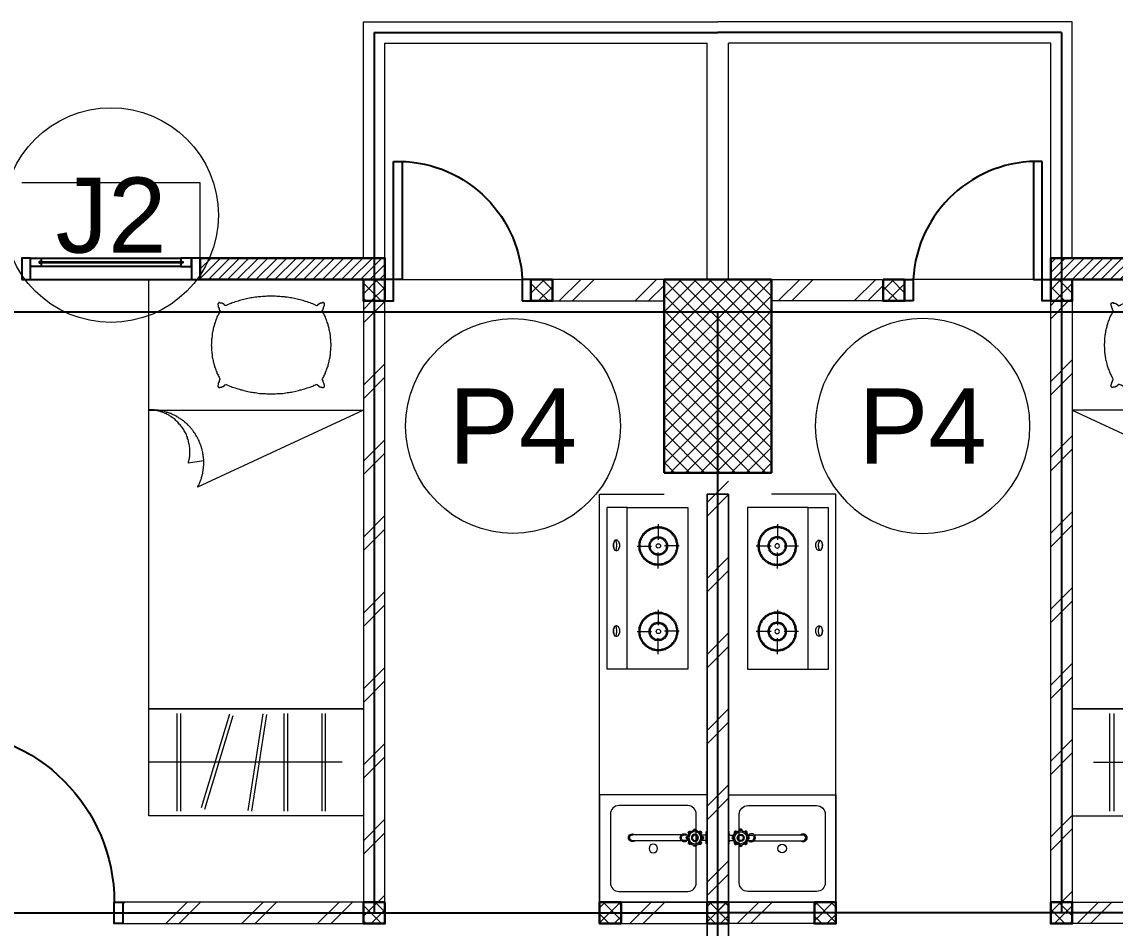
# Model space of a CAD drawing. Header units: millimetres. Extents: x -108 to 357, y -17 to 192.
# Drawn here: x 55.31 to 60.4, y 100.19 to 104.41 of the extents above; entities that cross this region are included whole.
import ezdxf
from ezdxf.enums import TextEntityAlignment as Align

# ---------------------------------------------------------------- set-up
doc = ezdxf.new("R2010")
doc.units = ezdxf.units.MM
for name, color, linetype, lineweight in [('ars', 11, 'Continuous', 0), ('KACA', 151, 'Continuous', 5), ('KOL', 1, 'Continuous', 30), ('KOLOM', 4, 'Continuous', 9), ('lan', 7, 'Continuous', 15), ('NOT', 7, 'Continuous', 20), ('SANITAIR', 15, 'Continuous', 9), ('tem', 5, 'Continuous', 20)]:
    doc.layers.add(name, color=color, linetype=linetype, lineweight=lineweight)
doc.layers.add('as', color=1, linetype='Continuous', plot=False)
doc.layers.add('Kusen', color=30, linetype='Continuous')
doc.styles.add('S', font='simplex', dxfattribs={"width": 0.75})
doc.styles.get("Standard").update_dxf_attribs({"font": 'arial.ttf'})
pattern_1 = [(225, (-516.67873, 383.079584), (0.0220970869, -0.0220970869), [])]
pattern_2 = [(45, (65.5338, -0.72464), (-0.1767767, 0.1767767), []), (45, (65.5963, -0.72464), (-0.1767767, 0.1767767), [])]
pattern_3 = [(45, (66.4138, -0.72464), (-0.1767767, 0.1767767), []), (45, (66.4763, -0.72464), (-0.1767767, 0.1767767), [])]

# ---------------------------------------------------------------- blocks, each defined once
blk = doc.blocks.new('T. J2')
at = {"layer": 'KACA', "color": 141}
blk.add_lwpolyline([(-0.3792, 0.0775), (0.2908, 0.0775), (0.2908, 0.0825), (-0.3792, 0.0825)], close=True, dxfattribs=at)
at = {"layer": 'Kusen'}
for p, q in [((-0.3692, 0.1), (0.2808, 0.1)), ((0.2808, 0.06), (-0.3692, 0.06)), ((-0.4192, 0), (0.3308, 0))]:
    blk.add_line(p, q, dxfattribs=at)
for points in [[(-0.4592, 0), (-0.4192, 0), (-0.4192, 0.1), (-0.4592, 0.1)], [(0.3308, 0), (0.3708, 0), (0.3708, 0.1), (0.3308, 0.1)]]:
    blk.add_lwpolyline(points, close=True, dxfattribs=at)
for points in [[(-0.3692, 0.0775), (-0.3692, 0.06), (-0.4192, 0.06), (-0.4192, 0.1), (-0.3692, 0.1), (-0.3692, 0.0825), (-0.3792, 0.0825), (-0.3792, 0.0775), (-0.3692, 0.0775)], [(0.2808, 0.0775), (0.2808, 0.06), (0.3308, 0.06), (0.3308, 0.1), (0.2808, 0.1), (0.2808, 0.0825), (0.2908, 0.0825), (0.2908, 0.0775), (0.2808, 0.0775)]]:
    blk.add_lwpolyline(points, dxfattribs=at)
blk = doc.blocks.new('K 10.10')
at = {"layer": 'ars'}
h = blk.add_hatch(dxfattribs=at)
h.set_pattern_fill('_USER', color=256, scale=0.05, angle=45, double=1, pattern_type=0)
h.set_pattern_definition([(45, (0, 0), (-0.035355339, 0.035355339), []), (135, (0, 0), (-0.035355339, -0.035355339), [])])
h.paths.add_polyline_path([(1560.5383, 1380.4069), (1560.6383, 1380.4069), (1560.6383, 1380.5069), (1560.5383, 1380.5069)])
at = {"layer": 'KOL'}
blk.add_lwpolyline([(1560.5383, 1380.4069), (1560.6383, 1380.4069), (1560.6383, 1380.5069), (1560.5383, 1380.5069)], close=True, dxfattribs=at)
blk = doc.blocks.new('P.60')
at = {"layer": 'Kusen'}
for points in [[(1472.8348, 997.5354), (1472.8748, 997.5354), (1472.8748, 997.4354), (1472.8348, 997.4354)], [(1473.4748, 997.5354), (1473.5148, 997.5354), (1473.5148, 997.4354), (1473.4748, 997.4354)], [(1472.8748, 996.8854), (1472.9148, 996.8854), (1472.9148, 997.4354), (1472.8748, 997.4354)]]:
    blk.add_lwpolyline(points, close=True, dxfattribs=at)
blk.add_arc((1472.8948, 997.4658), 0.5808, 268.0266, 356.9943, dxfattribs=at)
blk = doc.blocks.new('P.80')
at = {"layer": 'Kusen'}
for points in [[(-69.8094, -74.8368), (-69.7694, -74.8368), (-69.7694, -74.0368), (-69.8094, -74.0368)], [(-70.6094, -74.9368), (-70.5694, -74.9368), (-70.5694, -74.8368), (-70.6094, -74.8368)], [(-69.7694, -74.9368), (-69.7294, -74.9368), (-69.7294, -74.8368), (-69.7694, -74.8368)]]:
    blk.add_lwpolyline(points, close=True, dxfattribs=at)
blk.add_arc((-69.7694, -74.8368), 0.8, 90, 180, dxfattribs=at)
blk = doc.blocks.new('KRAN DPR ATAS')
for p, q in [((-0.0289, 0), (0.0289, 0)), ((-0.0289, 0), (-0.0289, -0.0021)), ((0.0289, 0), (0.0289, -0.0021)), ((-0.0275, -0.0035), (0.0275, -0.0035)), ((-0.0127, -0.0092), (-0.0127, -0.0252)), ((0.0127, -0.0092), (0.0127, -0.0252)), ((-0.0127, -0.0877), (-0.0127, -0.1101)), ((0.0127, -0.0877), (0.0127, -0.1101)), ((-0.014, -0.1188), (-0.014, -0.3457)), ((0.014, -0.1188), (0.014, -0.3457))]:
    blk.add_line(p, q)
for radius in [0.0338, 0.0279, 0.0166, 0.0138, 0.0123]:
    blk.add_circle((0, -0.0564), radius)
for centre, radius, start, end in [((-0.0338, -0.0564), 0.00706, 84.002, 275.998), ((-0.0315, -0.0564), 0.00706, 103.1189, 256.8811), ((-0.0239, -0.0326), 0.00706, 39.002, 230.998), ((-0.0222, -0.0342), 0.00706, 58.1189, 211.8811), ((-0.0275, -0.0021), 0.00141, 180, 270), ((-0.0183, -0.0092), 0.00564, 0, 90), ((-0.0009, -0.0214), 0.00884, 254.902, 254.902), ((0, -0.0227), 0.00706, 354.002, 185.998), ((0, -0.025), 0.00706, 13.1189, 166.8811), ((0.0183, -0.0092), 0.00564, 90, 180), ((0.0239, -0.0326), 0.00706, 309.002, 140.998), ((0.0222, -0.0342), 0.00706, 328.1189, 121.8811), ((0.0275, -0.0021), 0.00141, 270, 0), ((0.0338, -0.0564), 0.00706, 264.002, 95.998), ((0.0315, -0.0564), 0.00706, 283.1189, 76.8811), ((-0.0239, -0.0803), 0.00706, 129.002, 320.998), ((-0.0222, -0.0787), 0.00706, 148.1189, 301.8811), ((0, -0.1058), 0.0191, 134.711, 45.289), ((0, -0.0902), 0.00706, 174.002, 5.998), ((0, -0.0879), 0.00706, 193.1189, 346.8811), ((0.0239, -0.0803), 0.00706, 219.002, 50.998), ((0.0222, -0.0787), 0.00706, 238.1189, 31.8811), ((0, -0.1058), 0.0134, 198.6717, 270), ((0, -0.1058), 0.0134, 270, 341.3283), ((0, -0.3457), 0.0178, 141.8277, 38.1723), ((0, -0.3484), 0.0178, 175.6641, 4.3359), ((0, -0.3457), 0.014, 180, 0)]:
    blk.add_arc(centre, radius, start, end)
blk = doc.blocks.new('KOMPOR')
for points in [[(0, 0.3765), (0, -0.3765)], [(0.0944, 0.3765), (0, 0.3765)], [(0.3765, 0.3765), (0.0944, 0.3765)], [(0.0944, 0.3765), (0.0944, -0.3765)], [(0.3765, -0.3765), (0.3765, 0.3765)], [(0.2373, 0.3063), (0.2373, 0.2312)], [(0.2385, 0.2906), (0.2337, 0.2906), (0.23, 0.2906), (0.2252, 0.2893), (0.2203, 0.2893), (0.2167, 0.2881), (0.2119, 0.2869), (0.2082, 0.2857), (0.2034, 0.2833), (0.1998, 0.2821), (0.1961, 0.2797), (0.1925, 0.2772), (0.1889, 0.276), (0.1852, 0.2724), (0.1816, 0.27), (0.178, 0.2676), (0.1755, 0.2639), (0.1719, 0.2615), (0.1695, 0.2579), (0.1671, 0.2542), (0.1634, 0.2506), (0.1622, 0.247), (0.1598, 0.2433), (0.1574, 0.2397), (0.1562, 0.2361), (0.1538, 0.2312), (0.1525, 0.2276), (0.1513, 0.2228), (0.1501, 0.2191), (0.1501, 0.2143), (0.1489, 0.2094), (0.1489, 0.2058), (0.1489, 0.201), (0.1489, 0.1961), (0.1489, 0.1913), (0.1501, 0.1864), (0.1501, 0.1828), (0.1513, 0.178), (0.1525, 0.1743), (0.1538, 0.1695), (0.1562, 0.1659), (0.1574, 0.161), (0.1598, 0.1574), (0.1622, 0.1538), (0.1634, 0.1501), (0.1671, 0.1465), (0.1695, 0.1429), (0.1719, 0.1404), (0.1755, 0.1368), (0.178, 0.1344), (0.1816, 0.1308), (0.1852, 0.1283), (0.1889, 0.1259), (0.1925, 0.1235), (0.1961, 0.1211), (0.1998, 0.1199), (0.2034, 0.1174), (0.2082, 0.1162), (0.2119, 0.115), (0.2167, 0.1138), (0.2203, 0.1126), (0.2252, 0.1114), (0.23, 0.1114), (0.2337, 0.1102), (0.2385, 0.1102), (0.2433, 0.1102), (0.2482, 0.1114), (0.253, 0.1114), (0.2567, 0.1126), (0.2615, 0.1138), (0.2651, 0.115), (0.27, 0.1162), (0.2736, 0.1174), (0.2785, 0.1199), (0.2821, 0.1211), (0.2857, 0.1235), (0.2893, 0.1259), (0.293, 0.1283), (0.2966, 0.1308), (0.299, 0.1344), (0.3027, 0.1368), (0.3051, 0.1404), (0.3087, 0.1429), (0.3111, 0.1465), (0.3136, 0.1501), (0.316, 0.1538), (0.3184, 0.1574), (0.3196, 0.161), (0.322, 0.1659), (0.3232, 0.1695), (0.3245, 0.1743), (0.3257, 0.178), (0.3269, 0.1828), (0.3281, 0.1864), (0.3281, 0.1913), (0.3293, 0.1961), (0.3293, 0.201), (0.3293, 0.2058), (0.3281, 0.2094), (0.3281, 0.2143), (0.3269, 0.2191), (0.3257, 0.2228), (0.3245, 0.2276), (0.3232, 0.2312), (0.322, 0.2361), (0.3196, 0.2397), (0.3184, 0.2433), (0.316, 0.247), (0.3136, 0.2506), (0.3111, 0.2542), (0.3087, 0.2579), (0.3051, 0.2615), (0.3027, 0.2639), (0.299, 0.2676), (0.2966, 0.27), (0.293, 0.2724), (0.2893, 0.276), (0.2857, 0.2772), (0.2821, 0.2797), (0.2785, 0.2821), (0.2736, 0.2833), (0.27, 0.2857), (0.2651, 0.2869), (0.2615, 0.2881), (0.2567, 0.2893), (0.253, 0.2893), (0.2482, 0.2906), (0.2433, 0.2906), (0.2385, 0.2906)], [(0.2385, 0.2857), (0.2349, 0.2857), (0.23, 0.2857), (0.2264, 0.2845), (0.2215, 0.2833), (0.2179, 0.2833), (0.2131, 0.2821), (0.2094, 0.2809), (0.2058, 0.2785), (0.2022, 0.2772), (0.1985, 0.2748), (0.1949, 0.2736), (0.1913, 0.2712), (0.1877, 0.2688), (0.1852, 0.2663), (0.1816, 0.2639), (0.1792, 0.2603), (0.1755, 0.2579), (0.1731, 0.2542), (0.1707, 0.2518), (0.1683, 0.2482), (0.1659, 0.2446), (0.1646, 0.2409), (0.1622, 0.2373), (0.161, 0.2337), (0.1586, 0.23), (0.1574, 0.2264), (0.1562, 0.2215), (0.1562, 0.2179), (0.155, 0.2131), (0.1538, 0.2094), (0.1538, 0.2046), (0.1538, 0.201), (0.1538, 0.1961), (0.1538, 0.1925), (0.155, 0.1877), (0.1562, 0.184), (0.1562, 0.1792), (0.1574, 0.1755), (0.1586, 0.1719), (0.161, 0.1671), (0.1622, 0.1634), (0.1646, 0.1598), (0.1659, 0.1562), (0.1683, 0.1525), (0.1707, 0.1501), (0.1731, 0.1465), (0.1755, 0.1441), (0.1792, 0.1404), (0.1816, 0.138), (0.1852, 0.1356), (0.1877, 0.132), (0.1913, 0.1308), (0.1949, 0.1283), (0.1985, 0.1259), (0.2022, 0.1235), (0.2058, 0.1223), (0.2094, 0.1211), (0.2131, 0.1199), (0.2179, 0.1186), (0.2215, 0.1174), (0.2264, 0.1162), (0.23, 0.1162), (0.2349, 0.1162), (0.2385, 0.1162), (0.2433, 0.1162), (0.247, 0.1162), (0.2518, 0.1162), (0.2554, 0.1174), (0.2603, 0.1186), (0.2639, 0.1199), (0.2676, 0.1211), (0.2724, 0.1223), (0.276, 0.1235), (0.2797, 0.1259), (0.2833, 0.1283), (0.2869, 0.1308), (0.2893, 0.132), (0.293, 0.1356), (0.2954, 0.138), (0.299, 0.1404), (0.3015, 0.1441), (0.3039, 0.1465), (0.3075, 0.1501), (0.3087, 0.1525), (0.3111, 0.1562), (0.3136, 0.1598), (0.316, 0.1634), (0.3172, 0.1671), (0.3184, 0.1719), (0.3196, 0.1755), (0.3208, 0.1792), (0.322, 0.184), (0.3232, 0.1877), (0.3232, 0.1925), (0.3232, 0.1961), (0.3232, 0.201), (0.3232, 0.2046), (0.3232, 0.2094), (0.3232, 0.2131), (0.322, 0.2179), (0.3208, 0.2215), (0.3196, 0.2264), (0.3184, 0.23), (0.3172, 0.2337), (0.316, 0.2373), (0.3136, 0.2409), (0.3111, 0.2446), (0.3087, 0.2482), (0.3075, 0.2518), (0.3039, 0.2542), (0.3015, 0.2579), (0.299, 0.2603), (0.2954, 0.2639), (0.293, 0.2663), (0.2893, 0.2688), (0.2869, 0.2712), (0.2833, 0.2736), (0.2797, 0.2748), (0.276, 0.2772), (0.2724, 0.2785), (0.2676, 0.2809), (0.2639, 0.2821), (0.2603, 0.2833), (0.2554, 0.2833), (0.2518, 0.2845), (0.247, 0.2857), (0.2433, 0.2857), (0.2385, 0.2857)], [(0.0436, 0.2228), (0.0472, 0.2228), (0.0496, 0.2215), (0.0533, 0.2191), (0.0545, 0.2155), (0.0557, 0.2119), (0.0581, 0.2094), (0.0593, 0.2046), (0.0593, 0.1998), (0.0593, 0.1949), (0.0593, 0.1901), (0.0569, 0.1864), (0.0557, 0.1828), (0.0533, 0.1792), (0.0508, 0.178), (0.0484, 0.1755), (0.046, 0.1743), (0.0424, 0.1743), (0.04, 0.1755), (0.0375, 0.178), (0.0339, 0.1792), (0.0327, 0.1828), (0.0315, 0.1864), (0.0291, 0.1901), (0.0278, 0.1949), (0.0278, 0.1998), (0.0291, 0.2046), (0.0303, 0.2094), (0.0315, 0.2119), (0.0339, 0.2155), (0.0351, 0.2191), (0.0375, 0.2215), (0.0412, 0.2228), (0.0436, 0.2228)], [(0.0375, 0.2215), (0.04, 0.2215), (0.04, 0.2203), (0.0424, 0.2179), (0.0436, 0.2155), (0.0448, 0.2119), (0.0448, 0.2082), (0.046, 0.2034), (0.046, 0.1998), (0.046, 0.1961), (0.046, 0.1913), (0.0448, 0.1877), (0.0436, 0.184), (0.0436, 0.1816), (0.0412, 0.178), (0.04, 0.1768), (0.0387, 0.1755), (0.0375, 0.1755), (0.0351, 0.1768), (0.0339, 0.178), (0.0327, 0.1816), (0.0315, 0.184), (0.0315, 0.1877), (0.0303, 0.1913), (0.0303, 0.1961), (0.0303, 0.1998), (0.0303, 0.2034), (0.0315, 0.2082), (0.0315, 0.2119), (0.0327, 0.2155), (0.0339, 0.2179), (0.0351, 0.2203), (0.0363, 0.2215), (0.0375, 0.2215)], [(0.2385, 0.2433), (0.2349, 0.2433), (0.23, 0.2433), (0.2264, 0.2421), (0.2215, 0.2409), (0.2179, 0.2385), (0.2143, 0.2361), (0.2119, 0.2337), (0.2082, 0.2312), (0.2058, 0.2276), (0.2034, 0.2252), (0.201, 0.2215), (0.1985, 0.2179), (0.1973, 0.2131), (0.1961, 0.2094), (0.1961, 0.2046), (0.1961, 0.201), (0.1961, 0.1961), (0.1961, 0.1925), (0.1973, 0.1877), (0.1985, 0.184), (0.201, 0.1804), (0.2034, 0.1768), (0.2058, 0.1731), (0.2082, 0.1707), (0.2119, 0.1671), (0.2143, 0.1646), (0.2179, 0.1622), (0.2215, 0.161), (0.2264, 0.1598), (0.23, 0.1586), (0.2349, 0.1574), (0.2385, 0.1574), (0.2433, 0.1574), (0.247, 0.1586), (0.2518, 0.1598), (0.2554, 0.161), (0.2591, 0.1622), (0.2627, 0.1646), (0.2663, 0.1671), (0.2688, 0.1707), (0.2724, 0.1731), (0.2748, 0.1768), (0.2772, 0.1804), (0.2785, 0.184), (0.2797, 0.1877), (0.2809, 0.1925), (0.2821, 0.1961), (0.2821, 0.201), (0.2821, 0.2046), (0.2809, 0.2094), (0.2797, 0.2131), (0.2785, 0.2179), (0.2772, 0.2215), (0.2748, 0.2252), (0.2724, 0.2276), (0.2688, 0.2312), (0.2663, 0.2337), (0.2627, 0.2361), (0.2591, 0.2385), (0.2554, 0.2409), (0.2518, 0.2421), (0.247, 0.2433), (0.2433, 0.2433), (0.2385, 0.2433)], [(0.2385, 0.2385), (0.2349, 0.2385), (0.2312, 0.2373), (0.2276, 0.2373), (0.224, 0.2361), (0.2203, 0.2337), (0.2179, 0.2324), (0.2143, 0.23), (0.2119, 0.2276), (0.2094, 0.2252), (0.207, 0.2215), (0.2058, 0.2191), (0.2034, 0.2155), (0.2022, 0.2119), (0.2022, 0.2082), (0.201, 0.2046), (0.201, 0.201), (0.201, 0.1973), (0.2022, 0.1925), (0.2022, 0.1889), (0.2034, 0.1864), (0.2058, 0.1828), (0.207, 0.1792), (0.2094, 0.1768), (0.2119, 0.1743), (0.2143, 0.1719), (0.2179, 0.1695), (0.2203, 0.1671), (0.224, 0.1659), (0.2276, 0.1646), (0.2312, 0.1634), (0.2349, 0.1634), (0.2385, 0.1622), (0.2421, 0.1634), (0.247, 0.1634), (0.2506, 0.1646), (0.253, 0.1659), (0.2567, 0.1671), (0.2603, 0.1695), (0.2627, 0.1719), (0.2651, 0.1743), (0.2676, 0.1768), (0.27, 0.1792), (0.2724, 0.1828), (0.2736, 0.1864), (0.2748, 0.1889), (0.276, 0.1925), (0.276, 0.1973), (0.2772, 0.201), (0.276, 0.2046), (0.276, 0.2082), (0.2748, 0.2119), (0.2736, 0.2155), (0.2724, 0.2191), (0.27, 0.2215), (0.2676, 0.2252), (0.2651, 0.2276), (0.2627, 0.23), (0.2603, 0.2324), (0.2567, 0.2337), (0.253, 0.2361), (0.2506, 0.2373), (0.247, 0.2373), (0.2421, 0.2385), (0.2385, 0.2385)], [(0.2385, 0.2107), (0.2349, 0.2094), (0.2312, 0.2082), (0.23, 0.2046), (0.2288, 0.201), (0.23, 0.1961), (0.2312, 0.1937), (0.2349, 0.1913), (0.2385, 0.1901), (0.2433, 0.1913), (0.2458, 0.1937), (0.2482, 0.1961), (0.2494, 0.201), (0.2482, 0.2046), (0.2458, 0.2082), (0.2433, 0.2094), (0.2385, 0.2107)], [(0.1404, 0.201), (0.207, 0.201)], [(0.2373, 0.0993), (0.2373, 0.1719)], [(0.3366, 0.1998), (0.2676, 0.1998)], [(0.2373, -0.0932), (0.2373, -0.1671)], [(0.2385, -0.1077), (0.2337, -0.1077), (0.23, -0.1077), (0.2252, -0.109), (0.2203, -0.109), (0.2167, -0.1102), (0.2119, -0.1114), (0.2082, -0.1126), (0.2034, -0.115), (0.1998, -0.1162), (0.1961, -0.1186), (0.1925, -0.1211), (0.1889, -0.1235), (0.1852, -0.1259), (0.1816, -0.1283), (0.178, -0.1308), (0.1755, -0.1344), (0.1719, -0.1368), (0.1695, -0.1404), (0.1671, -0.1441), (0.1634, -0.1477), (0.1622, -0.1513), (0.1598, -0.155), (0.1574, -0.1586), (0.1562, -0.1622), (0.1538, -0.1671), (0.1525, -0.1707), (0.1513, -0.1755), (0.1501, -0.1792), (0.1501, -0.184), (0.1489, -0.1889), (0.1489, -0.1925), (0.1489, -0.1973), (0.1489, -0.2022), (0.1489, -0.207), (0.1501, -0.2119), (0.1501, -0.2155), (0.1513, -0.2203), (0.1525, -0.224), (0.1538, -0.2288), (0.1562, -0.2324), (0.1574, -0.2373), (0.1598, -0.2409), (0.1622, -0.2446), (0.1634, -0.2482), (0.1671, -0.2518), (0.1695, -0.2554), (0.1719, -0.2579), (0.1755, -0.2615), (0.178, -0.2639), (0.1816, -0.2676), (0.1852, -0.27), (0.1889, -0.2724), (0.1925, -0.2748), (0.1961, -0.2772), (0.1998, -0.2785), (0.2034, -0.2809), (0.2082, -0.2821), (0.2119, -0.2833), (0.2167, -0.2845), (0.2203, -0.2857), (0.2252, -0.2869), (0.23, -0.2869), (0.2337, -0.2881), (0.2385, -0.2881), (0.2433, -0.2881), (0.2482, -0.2869), (0.253, -0.2869), (0.2567, -0.2857), (0.2615, -0.2845), (0.2651, -0.2833), (0.27, -0.2821), (0.2736, -0.2809), (0.2785, -0.2785), (0.2821, -0.2772), (0.2857, -0.2748), (0.2893, -0.2724), (0.293, -0.27), (0.2966, -0.2676), (0.299, -0.2639), (0.3027, -0.2615), (0.3051, -0.2579), (0.3087, -0.2554), (0.3111, -0.2518), (0.3136, -0.2482), (0.316, -0.2446), (0.3184, -0.2409), (0.3196, -0.2373), (0.322, -0.2324), (0.3232, -0.2288), (0.3245, -0.224), (0.3257, -0.2203), (0.3269, -0.2155), (0.3281, -0.2119), (0.3281, -0.207), (0.3293, -0.2022), (0.3293, -0.1973), (0.3293, -0.1925), (0.3281, -0.1889), (0.3281, -0.184), (0.3269, -0.1792), (0.3257, -0.1755), (0.3245, -0.1707), (0.3232, -0.1671), (0.322, -0.1622), (0.3196, -0.1586), (0.3184, -0.155), (0.316, -0.1513), (0.3136, -0.1477), (0.3111, -0.1441), (0.3087, -0.1404), (0.3051, -0.1368), (0.3027, -0.1344), (0.299, -0.1308), (0.2966, -0.1283), (0.293, -0.1259), (0.2893, -0.1235), (0.2857, -0.1211), (0.2821, -0.1186), (0.2785, -0.1162), (0.2736, -0.115), (0.27, -0.1126), (0.2651, -0.1114), (0.2615, -0.1102), (0.2567, -0.109), (0.253, -0.109), (0.2482, -0.1077), (0.2433, -0.1077), (0.2385, -0.1077)], [(0.2385, -0.1126), (0.2349, -0.1126), (0.23, -0.1126), (0.2264, -0.1138), (0.2215, -0.115), (0.2179, -0.115), (0.2131, -0.1162), (0.2094, -0.1174), (0.2058, -0.1199), (0.2022, -0.1211), (0.1985, -0.1235), (0.1949, -0.1247), (0.1913, -0.1271), (0.1877, -0.1295), (0.1852, -0.132), (0.1816, -0.1344), (0.1792, -0.138), (0.1755, -0.1404), (0.1731, -0.1441), (0.1707, -0.1465), (0.1683, -0.1501), (0.1659, -0.1538), (0.1646, -0.1574), (0.1622, -0.161), (0.161, -0.1646), (0.1586, -0.1683), (0.1574, -0.1719), (0.1562, -0.1768), (0.1562, -0.1804), (0.155, -0.1852), (0.1538, -0.1889), (0.1538, -0.1937), (0.1538, -0.1973), (0.1538, -0.2022), (0.1538, -0.2058), (0.155, -0.2107), (0.1562, -0.2143), (0.1562, -0.2191), (0.1574, -0.2228), (0.1586, -0.2264), (0.161, -0.2312), (0.1622, -0.2349), (0.1646, -0.2385), (0.1659, -0.2421), (0.1683, -0.2458), (0.1707, -0.2482), (0.1731, -0.2518), (0.1755, -0.2554), (0.1792, -0.2579), (0.1816, -0.2603), (0.1852, -0.2627), (0.1877, -0.2663), (0.1913, -0.2688), (0.1949, -0.27), (0.1985, -0.2724), (0.2022, -0.2748), (0.2058, -0.276), (0.2094, -0.2772), (0.2131, -0.2785), (0.2179, -0.2797), (0.2215, -0.2809), (0.2264, -0.2821), (0.23, -0.2821), (0.2349, -0.2821), (0.2385, -0.2833), (0.2433, -0.2821), (0.247, -0.2821), (0.2518, -0.2821), (0.2554, -0.2809), (0.2603, -0.2797), (0.2639, -0.2785), (0.2676, -0.2772), (0.2724, -0.276), (0.276, -0.2748), (0.2797, -0.2724), (0.2833, -0.27), (0.2869, -0.2688), (0.2893, -0.2663), (0.293, -0.2627), (0.2954, -0.2603), (0.299, -0.2579), (0.3015, -0.2554), (0.3039, -0.2518), (0.3075, -0.2482), (0.3087, -0.2458), (0.3111, -0.2421), (0.3136, -0.2385), (0.316, -0.2349), (0.3172, -0.2312), (0.3184, -0.2264), (0.3196, -0.2228), (0.3208, -0.2191), (0.322, -0.2143), (0.3232, -0.2107), (0.3232, -0.2058), (0.3232, -0.2022), (0.3232, -0.1973), (0.3232, -0.1937), (0.3232, -0.1889), (0.3232, -0.1852), (0.322, -0.1804), (0.3208, -0.1768), (0.3196, -0.1719), (0.3184, -0.1683), (0.3172, -0.1646), (0.316, -0.161), (0.3136, -0.1574), (0.3111, -0.1538), (0.3087, -0.1501), (0.3075, -0.1465), (0.3039, -0.1441), (0.3015, -0.1404), (0.299, -0.138), (0.2954, -0.1344), (0.293, -0.132), (0.2893, -0.1295), (0.2869, -0.1271), (0.2833, -0.1247), (0.2797, -0.1235), (0.276, -0.1211), (0.2724, -0.1199), (0.2676, -0.1174), (0.2639, -0.1162), (0.2603, -0.115), (0.2554, -0.115), (0.2518, -0.1138), (0.247, -0.1126), (0.2433, -0.1126), (0.2385, -0.1126)], [(0.0436, -0.1768), (0.0472, -0.1768), (0.0496, -0.178), (0.0533, -0.1804), (0.0545, -0.1828), (0.0557, -0.1864), (0.0581, -0.1901), (0.0593, -0.1949), (0.0593, -0.1985), (0.0593, -0.2034), (0.0593, -0.2082), (0.0569, -0.2119), (0.0557, -0.2167), (0.0533, -0.2191), (0.0508, -0.2215), (0.0484, -0.224), (0.046, -0.224), (0.0424, -0.224), (0.04, -0.224), (0.0375, -0.2215), (0.0339, -0.2191), (0.0327, -0.2167), (0.0315, -0.2119), (0.0291, -0.2082), (0.0278, -0.2034), (0.0278, -0.1985), (0.0291, -0.1949), (0.0303, -0.1901), (0.0315, -0.1864), (0.0339, -0.1828), (0.0351, -0.1804), (0.0375, -0.178), (0.0412, -0.1768), (0.0436, -0.1768)], [(0.0375, -0.1768), (0.04, -0.178), (0.04, -0.1792), (0.0424, -0.1804), (0.0436, -0.1828), (0.0448, -0.1864), (0.0448, -0.1901), (0.046, -0.1949), (0.046, -0.1985), (0.046, -0.2034), (0.046, -0.2082), (0.0448, -0.2107), (0.0436, -0.2155), (0.0436, -0.2179), (0.0412, -0.2203), (0.04, -0.2228), (0.0387, -0.2228), (0.0375, -0.2228), (0.0351, -0.2228), (0.0339, -0.2203), (0.0327, -0.2179), (0.0315, -0.2155), (0.0315, -0.2107), (0.0303, -0.2082), (0.0303, -0.2034), (0.0303, -0.1985), (0.0303, -0.1949), (0.0315, -0.1901), (0.0315, -0.1864), (0.0327, -0.1828), (0.0339, -0.1804), (0.0351, -0.1792), (0.0363, -0.178), (0.0375, -0.1768)], [(0.1404, -0.1973), (0.207, -0.1973)], [(0.2385, -0.155), (0.2349, -0.155), (0.23, -0.155), (0.2264, -0.1562), (0.2215, -0.1574), (0.2179, -0.1598), (0.2143, -0.1622), (0.2119, -0.1646), (0.2082, -0.1671), (0.2058, -0.1707), (0.2034, -0.1731), (0.201, -0.1768), (0.1985, -0.1804), (0.1973, -0.1852), (0.1961, -0.1889), (0.1961, -0.1937), (0.1961, -0.1973), (0.1961, -0.2022), (0.1961, -0.207), (0.1973, -0.2107), (0.1985, -0.2143), (0.201, -0.2179), (0.2034, -0.2215), (0.2058, -0.2252), (0.2082, -0.2288), (0.2119, -0.2312), (0.2143, -0.2337), (0.2179, -0.2361), (0.2215, -0.2373), (0.2264, -0.2385), (0.23, -0.2397), (0.2349, -0.2409), (0.2385, -0.2409), (0.2433, -0.2409), (0.247, -0.2397), (0.2518, -0.2385), (0.2554, -0.2373), (0.2591, -0.2361), (0.2627, -0.2337), (0.2663, -0.2312), (0.2688, -0.2288), (0.2724, -0.2252), (0.2748, -0.2215), (0.2772, -0.2179), (0.2785, -0.2143), (0.2797, -0.2107), (0.2809, -0.207), (0.2821, -0.2022), (0.2821, -0.1973), (0.2821, -0.1937), (0.2809, -0.1889), (0.2797, -0.1852), (0.2785, -0.1804), (0.2772, -0.1768), (0.2748, -0.1731), (0.2724, -0.1707), (0.2688, -0.1671), (0.2663, -0.1646), (0.2627, -0.1622), (0.2591, -0.1598), (0.2554, -0.1574), (0.2518, -0.1562), (0.247, -0.155), (0.2433, -0.155), (0.2385, -0.155)], [(0.2385, -0.1598), (0.2349, -0.1598), (0.2312, -0.161), (0.2276, -0.161), (0.224, -0.1622), (0.2203, -0.1646), (0.2179, -0.1659), (0.2143, -0.1683), (0.2119, -0.1707), (0.2094, -0.1731), (0.207, -0.1768), (0.2058, -0.1792), (0.2034, -0.1828), (0.2022, -0.1864), (0.2022, -0.1901), (0.201, -0.1937), (0.201, -0.1973), (0.201, -0.2022), (0.2022, -0.2058), (0.2022, -0.2094), (0.2034, -0.2131), (0.2058, -0.2155), (0.207, -0.2191), (0.2094, -0.2215), (0.2119, -0.224), (0.2143, -0.2264), (0.2179, -0.2288), (0.2203, -0.2312), (0.224, -0.2324), (0.2276, -0.2337), (0.2312, -0.2349), (0.2349, -0.2349), (0.2385, -0.2361), (0.2421, -0.2349), (0.247, -0.2349), (0.2506, -0.2337), (0.253, -0.2324), (0.2567, -0.2312), (0.2603, -0.2288), (0.2627, -0.2264), (0.2651, -0.224), (0.2676, -0.2215), (0.27, -0.2191), (0.2724, -0.2155), (0.2736, -0.2131), (0.2748, -0.2094), (0.276, -0.2058), (0.276, -0.2022), (0.2772, -0.1973), (0.276, -0.1937), (0.276, -0.1901), (0.2748, -0.1864), (0.2736, -0.1828), (0.2724, -0.1792), (0.27, -0.1768), (0.2676, -0.1731), (0.2651, -0.1707), (0.2627, -0.1683), (0.2603, -0.1659), (0.2567, -0.1646), (0.253, -0.1622), (0.2506, -0.161), (0.247, -0.161), (0.2421, -0.1598), (0.2385, -0.1598)], [(0.2385, -0.1877), (0.2349, -0.1889), (0.2312, -0.1901), (0.23, -0.1937), (0.2288, -0.1973), (0.23, -0.2022), (0.2312, -0.2046), (0.2349, -0.207), (0.2385, -0.2082), (0.2433, -0.207), (0.2458, -0.2046), (0.2482, -0.2022), (0.2494, -0.1973), (0.2482, -0.1937), (0.2458, -0.1901), (0.2433, -0.1889), (0.2385, -0.1877)], [(0.3366, -0.1985), (0.2676, -0.1985)], [(0.2373, -0.299), (0.2373, -0.2264)], [(0.0944, -0.3765), (0, -0.3765)], [(0.0944, -0.3765), (0.3765, -0.3765)]]:
    blk.add_lwpolyline(points)
blk = doc.blocks.new('BED2')
blk.add_lwpolyline([(-0.4994, 1.9988), (0.4994, 1.9988), (0.4994, 0), (-0.4994, 0)], close=True)
for points in [[(0.4994, 1.9988), (0.4994, 0)], [(-0.1435, 1.8765), (-0.1435, 1.8765), (-0.1435, 1.8765), (-0.1447, 1.8765), (-0.1447, 1.8777), (-0.1447, 1.8789), (-0.1471, 1.8789), (-0.1471, 1.8814), (-0.1495, 1.8814), (-0.1495, 1.8826), (-0.1495, 1.8826), (-0.1495, 1.8838), (-0.1519, 1.8838), (-0.1519, 1.8862), (-0.1556, 1.8862), (-0.1556, 1.8874), (-0.158, 1.8874), (-0.158, 1.8886), (-0.1592, 1.8886), (-0.1592, 1.8886), (-0.1689, 1.8886), (-0.1689, 1.8898), (-0.1701, 1.8898), (-0.1701, 1.891), (-0.1737, 1.891), (-0.1737, 1.8898), (-0.1737, 1.8898), (-0.1737, 1.8886), (-0.1774, 1.8886), (-0.1774, 1.8886), (-0.1774, 1.8886), (-0.1774, 1.8862), (-0.1786, 1.8862), (-0.1786, 1.8789), (-0.1774, 1.8789), (-0.1774, 1.8765), (-0.1774, 1.8765), (-0.1774, 1.8729), (-0.1762, 1.8729), (-0.1762, 1.8705), (-0.1749, 1.8705), (-0.1749, 1.868), (-0.1737, 1.868), (-0.1737, 1.8668), (-0.1737, 1.8668), (-0.1737, 1.8632), (-0.1725, 1.8632), (-0.1725, 1.8608), (-0.1713, 1.8608), (-0.1713, 1.8571), (-0.1713, 1.8571), (-0.1713, 1.8559), (-0.1701, 1.8559), (-0.1701, 1.8547), (-0.1689, 1.8547), (-0.1689, 1.8523), (-0.1677, 1.8523)], [(0.2827, 1.8765), (0.2766, 1.8789), (0.2706, 1.8826), (0.2633, 1.885), (0.2573, 1.8874), (0.2512, 1.8898), (0.2439, 1.8923), (0.2379, 1.8947), (0.2306, 1.8959), (0.2246, 1.8983), (0.2185, 1.9007), (0.2113, 1.9019), (0.2052, 1.9044), (0.1979, 1.9056), (0.1919, 1.9068), (0.1846, 1.9092), (0.1786, 1.9104), (0.1713, 1.9116), (0.1653, 1.9128), (0.158, 1.914), (0.1519, 1.9153), (0.1447, 1.9165), (0.1374, 1.9165), (0.1314, 1.9177), (0.1241, 1.9189), (0.118, 1.9189), (0.1108, 1.9201), (0.1047, 1.9201), (0.0975, 1.9201), (0.0902, 1.9213), (0.0841, 1.9213), (0.0769, 1.9213), (0.0708, 1.9213), (0.0636, 1.9213), (0.0563, 1.9213), (0.0502, 1.9213), (0.043, 1.9201), (0.0369, 1.9201), (0.0297, 1.9201), (0.0224, 1.9189), (0.0163, 1.9189), (0.0091, 1.9177), (0.003, 1.9165), (-0.0042, 1.9165), (-0.0115, 1.9153), (-0.0176, 1.914), (-0.0248, 1.9128), (-0.0309, 1.9116), (-0.0381, 1.9104), (-0.0442, 1.9092), (-0.0515, 1.9068), (-0.0575, 1.9056), (-0.0648, 1.9044), (-0.0708, 1.9019), (-0.0781, 1.9007), (-0.0841, 1.8983), (-0.0902, 1.8959), (-0.0975, 1.8947), (-0.1035, 1.8923), (-0.1108, 1.8898), (-0.1168, 1.8874), (-0.1229, 1.885), (-0.1301, 1.8826), (-0.1362, 1.8789), (-0.1423, 1.8765)], [(0.3081, 1.8523), (0.3081, 1.8523), (0.3081, 1.8547), (0.3093, 1.8547), (0.3093, 1.8559), (0.3105, 1.8559), (0.3105, 1.8571), (0.3117, 1.8571), (0.3117, 1.8608), (0.3117, 1.8608), (0.3117, 1.8632), (0.313, 1.8632), (0.313, 1.8668), (0.3142, 1.8668), (0.3142, 1.868), (0.3142, 1.868), (0.3142, 1.8705), (0.3154, 1.8705), (0.3154, 1.8729), (0.3166, 1.8729), (0.3166, 1.8765), (0.3178, 1.8765), (0.3178, 1.8789), (0.3178, 1.8789), (0.3178, 1.8862), (0.3178, 1.8862), (0.3178, 1.8886), (0.3166, 1.8886), (0.3166, 1.8886), (0.3142, 1.8886), (0.3142, 1.8898), (0.313, 1.8898), (0.313, 1.891), (0.3093, 1.891), (0.3093, 1.8898), (0.3081, 1.8898), (0.3081, 1.8886), (0.2996, 1.8886), (0.2996, 1.8886), (0.2972, 1.8886), (0.2972, 1.8874), (0.296, 1.8874), (0.296, 1.8862), (0.2924, 1.8862), (0.2924, 1.8838), (0.29, 1.8838), (0.29, 1.8826), (0.2887, 1.8826), (0.2887, 1.8814), (0.2863, 1.8814), (0.2863, 1.8789), (0.2851, 1.8789), (0.2851, 1.8777), (0.2839, 1.8777), (0.2839, 1.8765), (0.2839, 1.8765), (0.2839, 1.8765), (0.2827, 1.8765)], [(-0.1677, 1.8523), (-0.1701, 1.8475), (-0.1725, 1.8426), (-0.1749, 1.8378), (-0.1774, 1.8329), (-0.1798, 1.8293), (-0.1822, 1.8245), (-0.1834, 1.8196), (-0.1858, 1.8148), (-0.187, 1.8099), (-0.1895, 1.8051), (-0.1907, 1.799), (-0.1931, 1.7942), (-0.1943, 1.7893), (-0.1955, 1.7845), (-0.1967, 1.7797), (-0.1979, 1.7748), (-0.1992, 1.77), (-0.2004, 1.7651), (-0.2016, 1.7591), (-0.2028, 1.7542), (-0.204, 1.7494), (-0.204, 1.7446), (-0.2052, 1.7397), (-0.2052, 1.7349), (-0.2064, 1.7288), (-0.2064, 1.724), (-0.2076, 1.7191), (-0.2076, 1.7143), (-0.2076, 1.7082), (-0.2076, 1.7034), (-0.2076, 1.6985), (-0.2088, 1.6937), (-0.2076, 1.6877), (-0.2076, 1.6828), (-0.2076, 1.678), (-0.2076, 1.6731), (-0.2076, 1.6683), (-0.2064, 1.6622), (-0.2064, 1.6574), (-0.2052, 1.6525), (-0.2052, 1.6477), (-0.204, 1.6429), (-0.204, 1.6368), (-0.2028, 1.632), (-0.2016, 1.6271), (-0.2004, 1.6223), (-0.1992, 1.6174), (-0.1979, 1.6126), (-0.1967, 1.6065), (-0.1955, 1.6017), (-0.1943, 1.5969), (-0.1931, 1.592), (-0.1907, 1.5872), (-0.1895, 1.5823), (-0.187, 1.5775), (-0.1858, 1.5726), (-0.1834, 1.5678), (-0.1822, 1.563), (-0.1798, 1.5581), (-0.1774, 1.5533), (-0.1749, 1.5484), (-0.1725, 1.5436), (-0.1701, 1.5387), (-0.1677, 1.5339)], [(0.3081, 1.5339), (0.3105, 1.5387), (0.313, 1.5436), (0.3154, 1.5484), (0.3178, 1.5533), (0.3202, 1.5581), (0.3226, 1.563), (0.3238, 1.5678), (0.3263, 1.5726), (0.3275, 1.5775), (0.3299, 1.5823), (0.3311, 1.5872), (0.3335, 1.592), (0.3347, 1.5969), (0.336, 1.6017), (0.3372, 1.6065), (0.3384, 1.6126), (0.3396, 1.6174), (0.3408, 1.6223), (0.342, 1.6271), (0.3432, 1.632), (0.3444, 1.6368), (0.3444, 1.6429), (0.3456, 1.6477), (0.3456, 1.6525), (0.3469, 1.6574), (0.3469, 1.6622), (0.3481, 1.6683), (0.3481, 1.6731), (0.3481, 1.678), (0.3481, 1.6828), (0.3493, 1.6889), (0.3493, 1.6937), (0.3493, 1.6985), (0.3481, 1.7034), (0.3481, 1.7082), (0.3481, 1.7143), (0.3481, 1.7191), (0.3469, 1.724), (0.3469, 1.7288), (0.3456, 1.7349), (0.3456, 1.7397), (0.3444, 1.7446), (0.3444, 1.7494), (0.3432, 1.7542), (0.342, 1.7591), (0.3408, 1.7651), (0.3396, 1.77), (0.3384, 1.7748), (0.3372, 1.7797), (0.336, 1.7845), (0.3347, 1.7893), (0.3335, 1.7942), (0.3311, 1.799), (0.3299, 1.8051), (0.3275, 1.8099), (0.3263, 1.8148), (0.3238, 1.8196), (0.3226, 1.8245), (0.3202, 1.8293), (0.3178, 1.8329), (0.3154, 1.8378), (0.313, 1.8426), (0.3105, 1.8475), (0.3081, 1.8523)], [(-0.1677, 1.5339), (-0.1689, 1.5339), (-0.1689, 1.5327), (-0.1701, 1.5327), (-0.1701, 1.5303), (-0.1713, 1.5303), (-0.1713, 1.5278), (-0.1713, 1.5278), (-0.1713, 1.5254), (-0.1725, 1.5254), (-0.1725, 1.523), (-0.1737, 1.523), (-0.1737, 1.5206), (-0.1737, 1.5206), (-0.1737, 1.5182), (-0.1749, 1.5182), (-0.1749, 1.5169), (-0.1762, 1.5169), (-0.1762, 1.5145), (-0.1774, 1.5145), (-0.1774, 1.5097), (-0.1774, 1.5097), (-0.1774, 1.5073), (-0.1786, 1.5073), (-0.1786, 1.5), (-0.1774, 1.5), (-0.1774, 1.4988), (-0.1774, 1.4988), (-0.1774, 1.4976), (-0.1737, 1.4976), (-0.1737, 1.4964), (-0.1737, 1.4964), (-0.1737, 1.4964), (-0.1701, 1.4964), (-0.1701, 1.4964), (-0.1689, 1.4964), (-0.1689, 1.4976), (-0.1592, 1.4976), (-0.1592, 1.4988), (-0.158, 1.4988), (-0.158, 1.5), (-0.1556, 1.5), (-0.1556, 1.5), (-0.1519, 1.5), (-0.1519, 1.5024), (-0.1495, 1.5024), (-0.1495, 1.5048), (-0.1495, 1.5048), (-0.1495, 1.5061), (-0.1471, 1.5061), (-0.1471, 1.5073), (-0.1447, 1.5073), (-0.1447, 1.5085), (-0.1447, 1.5085), (-0.1435, 1.5085), (-0.1435, 1.5097), (-0.1435, 1.5097)], [(0.2839, 1.5097), (0.2839, 1.5085), (0.2839, 1.5085), (0.2839, 1.5085), (0.2851, 1.5085), (0.2851, 1.5073), (0.2863, 1.5073), (0.2863, 1.5061), (0.2887, 1.5061), (0.2887, 1.5048), (0.29, 1.5048), (0.29, 1.5024), (0.2924, 1.5024), (0.2924, 1.5), (0.296, 1.5), (0.296, 1.5), (0.2972, 1.5), (0.2972, 1.4988), (0.2996, 1.4988), (0.2996, 1.4976), (0.3081, 1.4976), (0.3081, 1.4964), (0.3093, 1.4964), (0.3093, 1.4964), (0.313, 1.4964), (0.313, 1.4964), (0.3142, 1.4964), (0.3142, 1.4976), (0.3166, 1.4976), (0.3166, 1.4988), (0.3178, 1.4988), (0.3178, 1.5), (0.3178, 1.5), (0.3178, 1.5073), (0.3178, 1.5073), (0.3178, 1.5097), (0.3166, 1.5097), (0.3166, 1.5145), (0.3154, 1.5145), (0.3154, 1.5169), (0.3142, 1.5169), (0.3142, 1.5182), (0.3142, 1.5182), (0.3142, 1.5206), (0.313, 1.5206), (0.313, 1.523), (0.3117, 1.523), (0.3117, 1.5254), (0.3117, 1.5254), (0.3117, 1.5278), (0.3105, 1.5278), (0.3105, 1.5303), (0.3093, 1.5303), (0.3093, 1.5327), (0.3081, 1.5327), (0.3081, 1.5339), (0.3081, 1.5339)], [(-0.1423, 1.5109), (-0.1362, 1.5085), (-0.1289, 1.5048), (-0.1229, 1.5024), (-0.1168, 1.5), (-0.1108, 1.4976), (-0.1035, 1.4952), (-0.0975, 1.4939), (-0.0902, 1.4915), (-0.0841, 1.4891), (-0.0781, 1.4879), (-0.0708, 1.4855), (-0.0648, 1.4843), (-0.0575, 1.4818), (-0.0515, 1.4806), (-0.0442, 1.4794), (-0.0381, 1.477), (-0.0309, 1.4758), (-0.0248, 1.4746), (-0.0176, 1.4734), (-0.0115, 1.4722), (-0.0042, 1.4722), (0.003, 1.4709), (0.0091, 1.4697), (0.0163, 1.4685), (0.0224, 1.4685), (0.0297, 1.4673), (0.0369, 1.4673), (0.043, 1.4673), (0.0502, 1.4661), (0.0563, 1.4661), (0.0636, 1.4661), (0.0708, 1.4661), (0.0769, 1.4661), (0.0841, 1.4661), (0.0902, 1.4661), (0.0975, 1.4673), (0.1047, 1.4673), (0.1108, 1.4673), (0.118, 1.4685), (0.1241, 1.4685), (0.1314, 1.4697), (0.1386, 1.4709), (0.1447, 1.4722), (0.1519, 1.4722), (0.158, 1.4734), (0.1653, 1.4746), (0.1713, 1.4758), (0.1786, 1.477), (0.1846, 1.4794), (0.1919, 1.4806), (0.1979, 1.4818), (0.2052, 1.4843), (0.2113, 1.4855), (0.2185, 1.4879), (0.2246, 1.4891), (0.2306, 1.4915), (0.2379, 1.4939), (0.2439, 1.4952), (0.2512, 1.4976), (0.2573, 1.5), (0.2633, 1.5024), (0.2706, 1.5061), (0.2766, 1.5085), (0.2827, 1.5109)], [(0.2827, 1.5097), (0.2839, 1.5097)], [(-0.3154, 1.1441), (-0.3142, 1.1501), (-0.313, 1.155), (-0.3117, 1.161), (-0.3105, 1.1659), (-0.3105, 1.1719), (-0.3093, 1.1768), (-0.3093, 1.1828), (-0.3081, 1.1877), (-0.3081, 1.1937), (-0.3081, 1.1998), (-0.3081, 1.2046), (-0.3093, 1.2107), (-0.3093, 1.2155), (-0.3105, 1.2215), (-0.3105, 1.2264), (-0.3117, 1.2324), (-0.313, 1.2373), (-0.3142, 1.2433), (-0.3154, 1.2482), (-0.3166, 1.253), (-0.319, 1.2591), (-0.3202, 1.2639), (-0.3226, 1.2688), (-0.3238, 1.2748), (-0.3263, 1.2797), (-0.3287, 1.2845), (-0.3311, 1.2893), (-0.3347, 1.2942), (-0.3372, 1.299), (-0.3396, 1.3039), (-0.3432, 1.3087), (-0.3469, 1.3136), (-0.3505, 1.3172), (-0.3541, 1.322), (-0.3577, 1.3257), (-0.3614, 1.3305), (-0.365, 1.3341), (-0.3686, 1.3378), (-0.3735, 1.3426), (-0.3771, 1.3462), (-0.3808, 1.3499), (-0.3856, 1.3523), (-0.3904, 1.3559), (-0.3953, 1.3596), (-0.3989, 1.362), (-0.4038, 1.3644), (-0.4086, 1.368), (-0.4134, 1.3705), (-0.4183, 1.3729), (-0.4231, 1.3753), (-0.4292, 1.3777), (-0.434, 1.3789), (-0.4389, 1.3814), (-0.4437, 1.3826), (-0.4498, 1.385), (-0.4546, 1.3862), (-0.4607, 1.3874), (-0.4655, 1.3886), (-0.4715, 1.3898), (-0.4764, 1.3898), (-0.4824, 1.391), (-0.4873, 1.391), (-0.4933, 1.3923), (-0.4994, 1.3923)], [(-0.2718, 1.0315), (-0.2706, 1.0351), (-0.2682, 1.0387), (-0.2669, 1.0424), (-0.2645, 1.046), (-0.2633, 1.0496), (-0.2621, 1.0533), (-0.2609, 1.0581), (-0.2585, 1.0617), (-0.2573, 1.0654), (-0.2561, 1.069), (-0.2548, 1.0726), (-0.2536, 1.0763), (-0.2524, 1.0811), (-0.2512, 1.0847), (-0.2512, 1.0884), (-0.25, 1.092), (-0.2488, 1.0956), (-0.2488, 1.1005), (-0.2476, 1.1041), (-0.2464, 1.1077), (-0.2464, 1.1114), (-0.2464, 1.1162), (-0.2452, 1.1199), (-0.2452, 1.1235), (-0.2452, 1.1283), (-0.2439, 1.132), (-0.2439, 1.1356), (-0.2439, 1.1392), (-0.2439, 1.1441), (-0.2439, 1.1477), (-0.2439, 1.1513), (-0.2439, 1.1562), (-0.2439, 1.1598), (-0.2452, 1.1634), (-0.2452, 1.1671), (-0.2452, 1.1719), (-0.2464, 1.1755), (-0.2464, 1.1792), (-0.2464, 1.1828), (-0.2476, 1.1877), (-0.2488, 1.1913), (-0.2488, 1.1949), (-0.25, 1.1985), (-0.2512, 1.2034), (-0.2512, 1.207), (-0.2524, 1.2107), (-0.2536, 1.2143), (-0.2548, 1.2179), (-0.2561, 1.2228), (-0.2573, 1.2264), (-0.2585, 1.23), (-0.2597, 1.2337), (-0.2621, 1.2373), (-0.2633, 1.2409), (-0.2645, 1.2446), (-0.2657, 1.2482), (-0.2682, 1.2518), (-0.2694, 1.2554), (-0.2718, 1.2591), (-0.273, 1.2627), (-0.2754, 1.2663), (-0.2778, 1.27), (-0.2803, 1.2736), (-0.2815, 1.2772), (-0.2839, 1.2809), (-0.2863, 1.2845), (-0.2887, 1.2869), (-0.2912, 1.2906), (-0.2936, 1.2942), (-0.296, 1.2966), (-0.2984, 1.3002), (-0.3008, 1.3039), (-0.3033, 1.3063), (-0.3057, 1.3099), (-0.3093, 1.3123), (-0.3117, 1.316), (-0.3142, 1.3184), (-0.3178, 1.3208), (-0.3202, 1.3245), (-0.3226, 1.3269), (-0.3263, 1.3293), (-0.3287, 1.3317), (-0.3323, 1.3354), (-0.3347, 1.3378), (-0.3384, 1.3402), (-0.342, 1.3426), (-0.3444, 1.345), (-0.3481, 1.3475), (-0.3517, 1.3487), (-0.3541, 1.3511), (-0.3577, 1.3535), (-0.3614, 1.3559), (-0.365, 1.3584), (-0.3686, 1.3596), (-0.3711, 1.362), (-0.3747, 1.3632), (-0.3783, 1.3656), (-0.382, 1.3668), (-0.3856, 1.3692), (-0.3892, 1.3705), (-0.3929, 1.3717), (-0.3965, 1.3741), (-0.4001, 1.3753), (-0.4038, 1.3765), (-0.4074, 1.3777), (-0.411, 1.3789), (-0.4159, 1.3801), (-0.4195, 1.3814), (-0.4231, 1.3826), (-0.4268, 1.3838), (-0.4304, 1.385), (-0.4352, 1.3862), (-0.4389, 1.3862), (-0.4425, 1.3874), (-0.4461, 1.3886), (-0.451, 1.3886), (-0.4546, 1.3898), (-0.4582, 1.3898), (-0.4619, 1.391), (-0.4667, 1.391), (-0.4703, 1.391), (-0.474, 1.3923), (-0.4788, 1.3923), (-0.4824, 1.3923), (-0.4873, 1.3923), (-0.4909, 1.3923), (-0.4946, 1.3923), (-0.4994, 1.3923)], [(-0.4994, 1.391), (0.4994, 1.391)], [(0.4994, 1.391), (-0.273, 1.0315)], [(-0.2439, 1.1538), (-0.3166, 1.1441)], [(-0.4994, 0), (0.4994, 0)], [(0.4994, -0.4988), (-0.4994, -0.4988), (-0.4994, 0), (0.4994, 0), (0.4994, -0.4988)], [(-0.3686, -0.0218), (-0.3686, -0.477)], [(-0.3505, -0.477), (-0.3505, -0.0218)], [(-0.1241, -0.0254), (-0.2561, -0.4613)], [(-0.2391, -0.4685), (-0.1071, -0.0315)], [(0.0309, -0.0242), (-0.0381, -0.4746)], [(-0.02, -0.477), (0.0502, -0.0266)], [(0.1289, -0.0218), (0.1289, -0.477)], [(0.1471, -0.477), (0.1471, -0.0218)], [(0.3057, -0.0218), (0.3057, -0.477)], [(0.3238, -0.477), (0.3238, -0.0218)], [(0.4001, -0.2494), (-0.4994, -0.2494)]]:
    blk.add_lwpolyline(points)
blk = doc.blocks.new('typikal-1a')
at = {"layer": 'as'}
for p, q in [((0, 2.8), (6.2, 2.8)), ((4.6, -1.3), (4.6, 2.8)), ((4.6, -1.3), (6.2, -1.3))]:
    blk.add_line(p, q, dxfattribs=at)
at = {"layer": 'KOL'}
blk.add_lwpolyline([(3.79, -0.15), (4.65, -0.15), (4.65, -0.25), (3.79, -0.25)], close=True, dxfattribs=at)
at = {"layer": 'lan'}
for p, q in [((4.73, -0.15), (5.29, -0.15)), ((6.15, -0.15), (6.15, -1.25)), ((4.55, -0.25), (4.55, -1.35)), ((4.65, -0.25), (4.65, -1.25)), ((4.65, -1.25), (6.15, -1.25)), ((4.55, -1.35), (6.2, -1.35))]:
    blk.add_line(p, q, dxfattribs=at)
at = {"layer": 'SANITAIR'}
blk.add_lwpolyline([(5.65, 2.75), (6.15, 2.75), (6.15, 2.25), (5.65, 2.25)], close=True, dxfattribs=at)
blk.add_lwpolyline([(6.0599, 2.3), (5.7399, 2.3, -0.414214), (5.6999, 2.34), (5.6999, 2.66, -0.414214), (5.7399, 2.7), (6.0599, 2.7, -0.414214), (6.0999, 2.66), (6.0999, 2.34, -0.414214)], format="xyb", close=True, dxfattribs=at)
blk.add_circle((5.8999, 2.5), 0.02, dxfattribs=at)
at = {"layer": 'tem'}
for p, q in [((5.65, 2.75), (5.65, 0.85)), ((5.65, 0.85), (5.95, 0.85))]:
    blk.add_line(p, q, dxfattribs=at)
for points in [[(6.15, 3.95), (6.25, 3.95), (6.25, 2.85), (6.15, 2.85)], [(4.55, 2.75), (3.43, 2.75), (3.43, 2.85), (4.55, 2.85)], [(6.15, 2.75), (5.75, 2.75), (5.75, 2.85), (6.15, 2.85)], [(4.55, 2.75), (4.65, 2.75), (4.65, -0.05), (4.55, -0.05)], [(6.15, 2.75), (6.25, 2.75), (6.25, 0.85), (6.15, 0.85)], [(5.43, -0.05), (5.95, -0.05), (5.95, -0.15), (5.43, -0.15)]]:
    blk.add_lwpolyline(points, close=True, dxfattribs=at)
at = {"layer": 'ars', "xscale": -1, "rotation": 180}
blk.add_blockref('BED2', (4.0506, 1.8488), dxfattribs=at)
at = {"layer": 'KOLOM', "extrusion": (0, 0, -1), "zscale": -1}
for p in [(-1565.1883, -1377.6569), (-1566.2883, -1377.6569), (-1566.7883, -1377.6569), (-1565.1883, -1380.5569), (-1565.9683, -1380.5569)]:
    blk.add_blockref('K 10.10', p, dxfattribs=at)
at = {"layer": 'Kusen', "rotation": 180}
blk.add_blockref('P.80', (-67.1794, -72.0868), dxfattribs=at)
at = {"layer": 'Kusen'}
blk.add_blockref('P.60', (-1468.1848, -997.5854), dxfattribs=at)
at = {"layer": 'Kusen', "xscale": -1, "rotation": 180}
blk.add_blockref('T. J2', (3.4192, -0.15), dxfattribs=at)
at = {"layer": 'SANITAIR', "extrusion": (0, 0, -1), "xscale": -1, "zscale": -1, "rotation": 90}
blk.add_blockref('KRAN DPR ATAS', (-6.1499, 2.45), dxfattribs=at)
at = {"layer": 'SANITAIR'}
blk.add_blockref('KOMPOR', (5.6844, 1.2886), dxfattribs=at)
blk = doc.blocks.new("k2'")
at = {"layer": 'ars'}
h = blk.add_hatch(dxfattribs=at)
h.set_pattern_fill('_USER', color=256, scale=0.05, angle=45, double=1, pattern_type=0)
h.set_pattern_definition([(45, (0, -4.95), (-0.03535534, 0.03535534), []), (135, (0, -4.95), (-0.03535534, -0.03535534), [])])
h.paths.add_polyline_path([(-0.25, -0.45), (0.25, -0.45), (0.25, 0.45), (-0.25, 0.45)])
at = {"layer": 'KOL'}
blk.add_lwpolyline([(-0.25, -0.45), (0.25, -0.45), (0.25, 0.45), (-0.25, 0.45)], close=True, dxfattribs=at)
blk = doc.blocks.new('A-4')
at = {"layer": 'ars'}
h = blk.add_hatch(dxfattribs=at)
h.set_pattern_fill('ANSI31', color=256, scale=0.25, angle=180, style=0)
h.set_pattern_definition(pattern_1)
h.paths.add_polyline_path([(22.39, 13.5), (23.25, 13.5), (23.25, 13.6), (22.39, 13.6)])
h = blk.add_hatch(dxfattribs=at)
h.set_pattern_fill('ANSI31', color=256, scale=0.25, angle=180, style=0)
h.set_pattern_definition(pattern_1)
h.paths.add_polyline_path([(27.21, 13.5), (26.35, 13.5), (26.35, 13.6), (27.21, 13.6)])
h = blk.add_hatch(dxfattribs=at)
h.set_pattern_fill('TEMBOK', color=256, scale=0.25)
h.set_pattern_definition([(45, (65.4928, 9.67536), (-0.1767767, 0.1767767), []), (45, (65.5553, 9.67536), (-0.1767767, 0.1767767), [])])
h.paths.add_polyline_path([(24.55, 13.5), (24.03, 13.5), (24.03, 13.4), (24.55, 13.4)])
h = blk.add_hatch(dxfattribs=at)
h.set_pattern_fill('TEMBOK', color=256, scale=0.25)
h.set_pattern_definition([(45, (66.5128, 9.67536), (-0.1767767, 0.1767767), []), (45, (66.5753, 9.67536), (-0.1767767, 0.1767767), [])])
h.paths.add_polyline_path([(25.57, 13.5), (25.05, 13.5), (25.05, 13.4), (25.57, 13.4)])
h = blk.add_hatch(dxfattribs=at)
h.set_pattern_fill('TEMBOK', color=256, scale=0.25)
h.set_pattern_definition(pattern_2)
h.paths.add_polyline_path([(23.25, 10.6), (23.15, 10.6), (23.15, 13.4), (23.25, 13.4)])
h = blk.add_hatch(dxfattribs=at)
h.set_pattern_fill('TEMBOK', color=256, scale=0.25)
h.set_pattern_definition(pattern_2)
h.paths.add_polyline_path([(26.35, 10.6), (26.45, 10.6), (26.45, 13.4), (26.35, 13.4)])
h = blk.add_hatch(dxfattribs=at)
h.set_pattern_fill('TEMBOK', color=256, scale=0.25)
h.set_pattern_definition([(45, (67.1338, -1.62464), (-0.1767767, 0.1767767), []), (45, (67.1963, -1.62464), (-0.1767767, 0.1767767), [])])
h.paths.add_polyline_path([(24.75, 10.6), (24.85, 10.6), (24.85, 12.6), (24.75, 12.6)])
h = blk.add_hatch(dxfattribs=at)
h.set_pattern_fill('TEMBOK', color=256, scale=0.25)
h.set_pattern_definition(pattern_3)
h.paths.add_polyline_path([(22.03, 10.5), (23.15, 10.5), (23.15, 10.6), (22.03, 10.6)])
h = blk.add_hatch(dxfattribs=at)
h.set_pattern_fill('TEMBOK', color=256, scale=0.25)
h.set_pattern_definition([(45, (67.5138, -0.72464), (-0.1767767, 0.1767767), []), (45, (67.5763, -0.72464), (-0.1767767, 0.1767767), [])])
h.paths.add_polyline_path([(24.75, 10.5), (24.35, 10.5), (24.35, 10.6), (24.75, 10.6)])
h = blk.add_hatch(dxfattribs=at)
h.set_pattern_fill('TEMBOK', color=256, scale=0.25)
h.set_pattern_definition([(45, (68.0138, -0.72464), (-0.1767767, 0.1767767), []), (45, (68.0763, -0.72464), (-0.1767767, 0.1767767), [])])
h.paths.add_polyline_path([(25.25, 10.5), (24.85, 10.5), (24.85, 10.6), (25.25, 10.6)])
h = blk.add_hatch(dxfattribs=at)
h.set_pattern_fill('TEMBOK', color=256, scale=0.25)
h.set_pattern_definition(pattern_3)
h.paths.add_polyline_path([(27.57, 10.5), (26.45, 10.5), (26.45, 10.6), (27.57, 10.6)])
h = blk.add_hatch(dxfattribs=at)
h.set_pattern_fill('TEMBOK', color=256, scale=0.25)
h.set_pattern_definition([(45, (67.1338, -4.82464), (-0.1767767, 0.1767767), []), (45, (67.1963, -4.82464), (-0.1767767, 0.1767767), [])])
h.paths.add_polyline_path([(24.75, 9.4), (24.85, 9.4), (24.85, 10.5), (24.75, 10.5)])
at = {"layer": 'as'}
for p, q in [((-37.2, 13.35), (37.2, 13.35)), ((24.8, 0.25), (24.8, 13.35))]:
    blk.add_line(p, q, dxfattribs=at)
at = {"layer": 'lan'}
for p, q in [((22.39, 13.95), (21.56, 13.95)), ((22.39, 13.6), (22.39, 13.95))]:
    blk.add_line(p, q, dxfattribs=at)
at = {"layer": 'KOL'}
blk.add_blockref("k2'", (24.8, 13.05), dxfattribs=at)
at = {"layer": 'lan', "xscale": -1, "rotation": 180}
blk.add_blockref('typikal-1a', (18.6, 13.35), dxfattribs=at)
at = {"layer": 'lan', "rotation": 180}
blk.add_blockref('typikal-1a', (31, 13.35), dxfattribs=at)
blk = doc.blocks.new('NAV')
blk.add_circle((0, -0.4), 0.4)
at = {"style": 'S', "width": 0.75, "flags": 4}
blk.add_attdef('AV', text='', height=0.3, dxfattribs=at).set_placement((0, -0.4), align=Align.MIDDLE)

msp = doc.modelspace()

# ---------------------------------------------------------------- block references
msp.add_blockref('A-4', (33.74738, 89.70808))
at = {"layer": 'NOT'}
ref = msp.add_blockref('NAV', (55.72238, 103.00808), dxfattribs=dict(at, xscale=1.25, yscale=1.25, zscale=1.25, rotation=180))
ref.add_attrib('AV', 'J2', dxfattribs={"layer": '0', "height": 0.35, "flags": 4}).set_placement((55.72238, 103.50808), align=Align.MIDDLE)
ref = msp.add_blockref('NAV', (57.59391, 102.02585), dxfattribs=dict(at, xscale=1.25, yscale=1.25, zscale=1.25, rotation=180))
ref.add_attrib('AV', 'P4', dxfattribs={"layer": '0', "height": 0.35, "flags": 4}).set_placement((57.59391, 102.52585), align=Align.MIDDLE)
ref = msp.add_blockref('NAV', (59.50084, 102.02585), dxfattribs=dict(at, xscale=-1.25, yscale=1.25, zscale=1.25, rotation=180))
ref.add_attrib('AV', 'P4', dxfattribs={"layer": '0', "height": 0.35, "flags": 4}).set_placement((59.50084, 102.52585), align=Align.MIDDLE)

doc.saveas('drawing.dxf')
